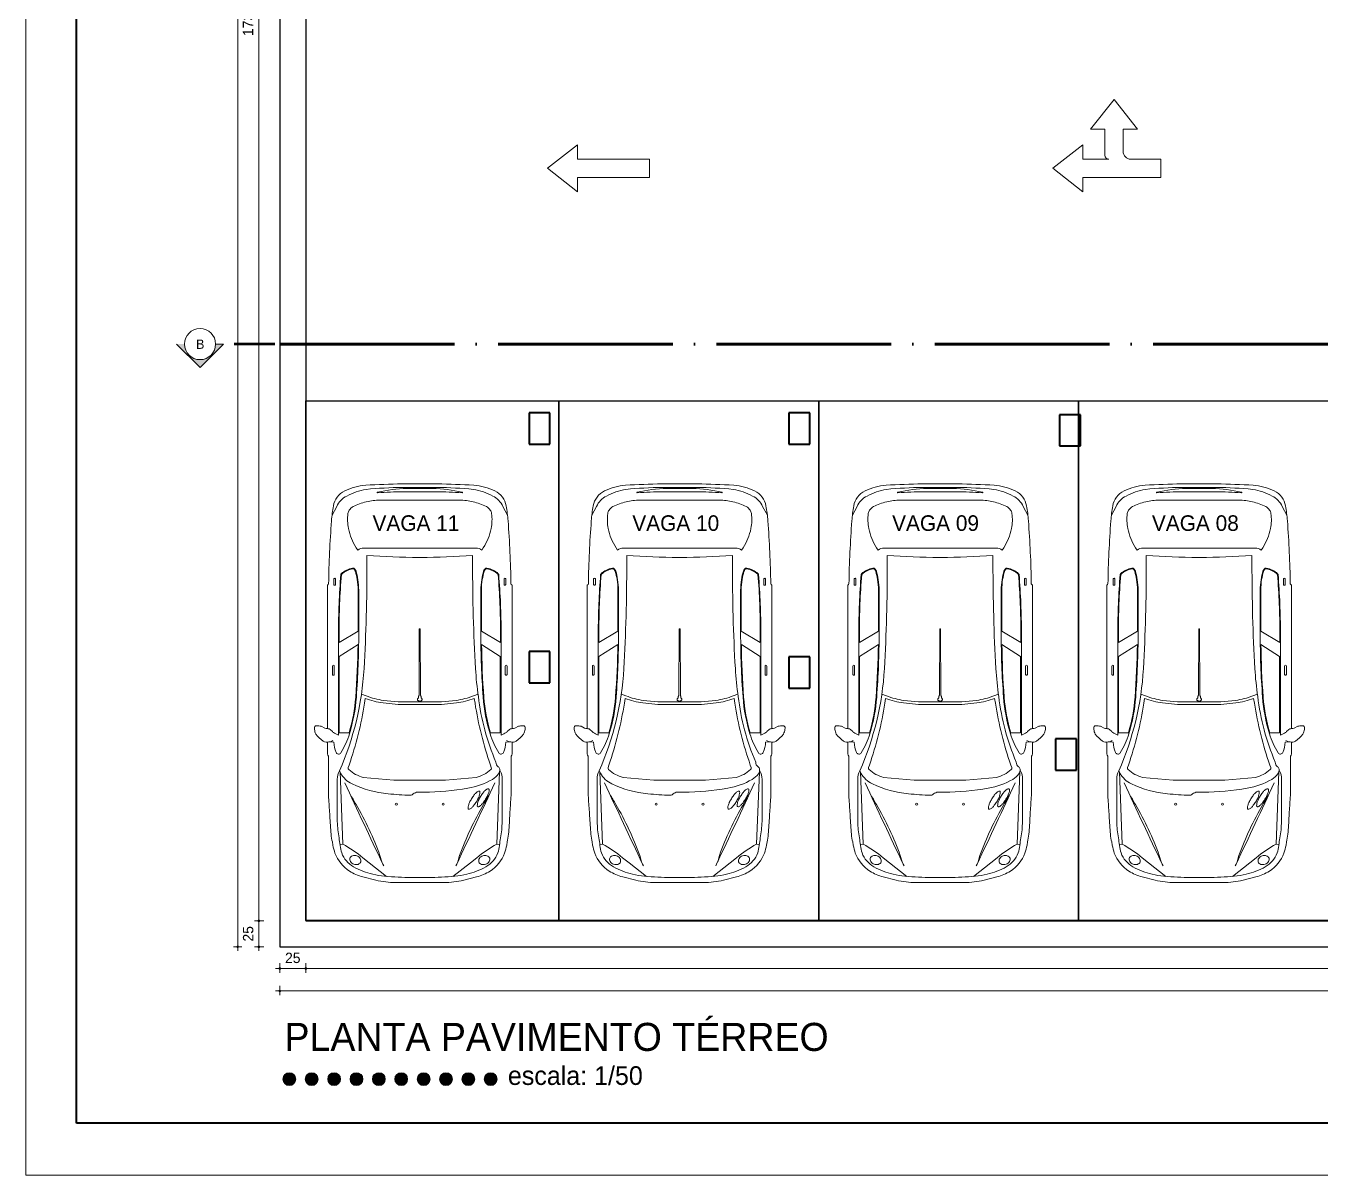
# Model space of a CAD drawing. Header units: millimetres. Extents: x 13204 to 24802, y 21209 to 40694.
# Drawn here: x 13703 to 14949, y 31989 to 33095 of the extents above; entities that cross this region are included whole.
import ezdxf

# ---------------------------------------------------------------- set-up
doc = ezdxf.new("R2010")
doc.units = ezdxf.units.MM
doc.linetypes.add('ACAD_ISO04W100', pattern=[30, 24, -3, 0, -3])
doc.linetypes.add('ACAD_ISO12W100', pattern=[21, 12, -3, 0, -3, 0, -3])
for name, color, linetype, lineweight in [('COTAS', 30, 'Continuous', 5), ('ESQUADRIA', 2, 'Continuous', 20), ('Layout', 6, 'Continuous', 15), ('Linha Corte', 7, 'Continuous', 70), ('PAREDE', 1, 'Continuous', 40), ('Paredes', 1, 'Continuous', 40), ('PISO', 5, 'Continuous', 5), ('TEXTO', 4, 'Continuous', 5), ('Veiculos e pessoas', 245, 'Continuous', 0)]:
    doc.layers.add(name, color=color, linetype=linetype, lineweight=lineweight)
for name, color, linetype in [('EIXO', 1, 'Continuous'), ('HACHURAS', 8, 'Continuous'), ('PISOPEITORIL', 7, 'Continuous')]:
    doc.layers.add(name, color=color, linetype=linetype)
doc.styles.add('LANA', font='stylu.ttf')
doc.dimstyles.new('COTA 50', dxfattribs={"dimscale": 0, "dimtxt": 10, "dimasz": 0.5, "dimexe": 1.25, "dimexo": 5, "dimgap": 5, "dimtad": 1, "dimdec": 0, "dimtxsty": 'LANA', "dimblk": 'cota', "dimcen": 2.5, "dimse2": 1, "dimclrd": 256, "dimclre": 256, "dimclrt": 256, "dimaunit": 1, "dimadec": 0, "dimazin": 0, "dimtfac": 1, "dimtdec": 0, "dimtmove": 0, "dimatfit": 3, "dimldrblk": 'DOTSMALL', "dimfxl": 5, "dimfxlon": 1, "dimtzin": 9, "dimlwd": -1, "dimlwe": -1, "dimarcsym": 0})

# ---------------------------------------------------------------- blocks, each defined once
blk = doc.blocks.new('p')
at = {"layer": 'Paredes'}
for p, q in [((0.1, 0.15), (-0.1, 0.15)), ((-0.1, 0.15), (-0.1, -0.15)), ((0.1, -0.15), (0.1, 0.15)), ((-0.099, 0.114), (-0.099, 0.114)), ((-0.1, -0.15), (0.1, -0.15))]:
    blk.add_line(p, q, dxfattribs=at)
blk = doc.blocks.new('P20X30V')
at = {"layer": 'Paredes'}
for p, q in [((0.1, 0.15), (-0.1, 0.15)), ((-0.1, 0.15), (-0.1, -0.15)), ((0.1, -0.15), (0.1, 0.15)), ((-0.1, -0.15), (0.1, -0.15)), ((0.035, -0.15), (0.035, -0.15))]:
    blk.add_line(p, q, dxfattribs=at)
blk = doc.blocks.new('Peugeot 206_t')
at = {"layer": 'Veiculos e pessoas', "color": 8}
for points in [[(3835, 1015), (3835, 783, -0.068966), (3813, 592), (3781, 468, -0.08249), (3726, 338, -0.160706), (3553, 198, -0.016622), (3477, 178), (3445, 173, -0.03121), (3372, 161, -0.00992), (3194, 149, 0.004598), (3039, 139, -0.014104), (2957, 135), (2619, 135, -0.206434), (2599, 126), (2484, 126), (2484, 113, -0.153309), (2476, 86, -0.079107), (2408, 16, -0.110295), (2385, 6, -0.092051), (2341, 0, -0.257639), (2329, 10), (2329, 44, -0.107753), (2333, 66), (2351, 100, 0.083497), (2355, 126), (973, 126, 0.359533), (961, 137, -0.014638), (356, 165, -0.0246), (211, 183, -0.243001), (68, 292, -0.08579), (12, 494, -0.009439), (0, 845), (0, 1015), (0, 1184, -0.009439), (12, 1535, -0.08579), (68, 1737, -0.243001), (211, 1846, -0.0246), (356, 1864, -0.014638), (961, 1892, 0.359533), (973, 1903), (2355, 1903, 0.083497), (2351, 1929), (2333, 1963, -0.107753), (2329, 1985), (2329, 2019, -0.257639), (2341, 2029, -0.092051), (2385, 2023, -0.110295), (2408, 2014, -0.079107), (2476, 1943, -0.153309), (2484, 1916), (2484, 1903), (2599, 1903, -0.206434), (2619, 1894), (2957, 1894, -0.014104), (3039, 1891, 0.004598), (3194, 1880, -0.00992), (3372, 1868, -0.03121), (3445, 1856), (3477, 1851, -0.016622), (3553, 1831, -0.160706), (3726, 1691, -0.08249), (3781, 1562), (3813, 1437, -0.068966), (3835, 1247)], [(2484, 1903, -0.138412), (2470, 1850, 0.138412)], [(873, 1769, 0.19445), (868, 1766, 0.136059), (817, 1660, 0.272019), (823, 1644, 0.10304), (842, 1634, 0.03003), (920, 1616, 0.038968), (1024, 1608), (1417, 1608), (1527, 1791), (1437, 1791, 0.020123)], [(915, 1842, 1), (915, 1825), (967, 1825, 1.000593), (967, 1842)], [(1544, 1609, 0.015707), (2053, 1631, 0.053543), (2395, 1695), (2395, 1790), (1660, 1790)], [(1833, 1854), (1754, 1854, 1), (1754, 1837), (1833, 1837, 1.000593)], [(156, 1015), (156, 632, 0.058222), (172, 501, 0.061807), (219, 373, 0.120658), (252, 336, 0.121137), (285, 323, 0.081799), (429, 328, 0.093676), (615, 403), (638, 418, -0.181036), (617, 475), (617, 1015), (617, 1554, -0.181036), (638, 1611), (615, 1626, 0.093676), (429, 1701, 0.081799), (285, 1706, 0.121137), (252, 1693, 0.120658), (219, 1656, 0.061807), (172, 1529, 0.058222), (156, 1397)], [(3588, 1678, 0.105488), (3578, 1661, 0.087567), (3575, 1642, 0.078075), (3579, 1621, 0.078075), (3590, 1601, 0.087567), (3604, 1588, 0.105488), (3622, 1582, 0.122953), (3638, 1583, 0.122953), (3652, 1592, 0.105488), (3661, 1609, 0.087567), (3664, 1628, 0.078075), (3660, 1649, 0.078075), (3649, 1669, 0.087567), (3635, 1682, 0.105488), (3617, 1688, 0.122953), (3601, 1687, 0.122953)], [(76, 1172, -0.018475), (86, 1422, 0.927741), (80, 1423, 0.048784), (43, 1137), (43, 1015), (43, 892, 0.048784), (80, 606, 0.927741), (86, 607, -0.018475), (76, 857), (76, 1015)], [(2036, 1022, -0.043449), (2038, 1024, -0.070964), (2046, 1027, -0.057264), (2055, 1028), (2060, 1028, -0.044747), (2062, 1031, -0.106488), (2068, 1037, -0.130346), (2074, 1038, -0.130346), (2080, 1037, -0.106488), (2085, 1031, -0.084162), (2089, 1024, -0.073162), (2090, 1015, -0.073162), (2089, 1006, -0.084162), (2085, 999, -0.106488), (2080, 994, -0.130346), (2074, 993, -0.130346), (2068, 994, -0.106488), (2062, 999, -0.025536), (2061, 1001), (2055, 1001, -0.057264), (2046, 1002, -0.070964), (2038, 1005, -0.043449), (2036, 1007), (1396, 1010), (1396, 1019)], [(3122, 550, 0.079428), (3095, 546, 0.038638), (3066, 536, 0.02827), (3030, 516, 0.02827), (2996, 493, 0.038638), (2973, 473, 0.079428), (2958, 450, 0.251677), (2958, 441, 0.251677), (2966, 436, 0.079428), (2993, 440, 0.038638), (3022, 450, 0.02827), (3058, 469, 0.02827), (3092, 493, 0.038638), (3115, 513, 0.079428), (3130, 536, 0.251677), (3130, 545, 0.251677)], [(1437, 238, -0.020123), (873, 260, -0.19445), (868, 263, -0.136059), (817, 369, -0.272019), (823, 385, -0.10304), (842, 395, -0.03003), (920, 413, -0.038968), (1024, 421), (1417, 421), (1527, 238)], [(1544, 420, -0.015707), (2053, 398, -0.053543), (2395, 335), (2395, 240), (1660, 240)], [(3034, 381, 0.02827), (3068, 404, 0.038638), (3091, 425, 0.079428), (3107, 447, 0.251677), (3106, 457, 0.251677), (3098, 461, 0.079428), (3071, 458, 0.038638), (3042, 448, 0.02827), (3006, 428, 0.02827), (2972, 405, 0.038638), (2949, 385, 0.079428), (2934, 362, 0.251677), (2934, 353, 0.251677), (2942, 348, 0.079428), (2969, 351, 0.038638), (2998, 362, 0.02827)], [(3617, 341, 0.105488), (3635, 347, 0.087567), (3649, 360, 0.078075), (3660, 380, 0.078075), (3664, 401, 0.087567), (3661, 420, 0.105488), (3652, 437, 0.122953), (3638, 446, 0.122953), (3622, 447, 0.105488), (3604, 441, 0.087567), (3590, 428, 0.078075), (3579, 408, 0.078075), (3575, 387, 0.087567), (3578, 368, 0.105488), (3588, 351, 0.122953), (3601, 342, 0.122953)], [(967, 187, 1.000593), (967, 204), (915, 204, 1), (915, 187)], [(1833, 175, 1.000593), (1833, 192), (1754, 192, 1), (1754, 175)]]:
    blk.add_lwpolyline(points, format="xyb", close=True, dxfattribs=at)
for points in [[(2355, 1903), (2356, 1896, 0.134154), (2363, 1877), (2384, 1855, -0.053047), (2391, 1846, -0.069977), (2417, 1797), (1437, 1797, 0.020123), (872, 1774, 0.19445), (864, 1770, 0.136059), (811, 1661, 0.272019), (819, 1640, 0.10304), (841, 1628, 0.03003), (919, 1611, 0.038971), (1024, 1602), (1440, 1602, 0.018912), (2053, 1625, 0.054776), (2405, 1691, 0.064287), (2588, 1774, 0.609791), (2585, 1820, 0.090545), (2484, 1842), (2482, 1880)], [(35, 1183, -0.025669), (53, 1531, -0.089805), (117, 1717, -0.171161), (217, 1814), (301, 1859)], [(2761, 241, 0.11719), (2843, 221), (3249, 221, -0.001256), (3330, 226, -0.007749), (3480, 248, 0.039671), (3551, 263, 0.181632), (3685, 378, 0.066062), (3756, 562, 0.037571), (3775, 676, 0.021986), (3787, 936), (3787, 1015), (3787, 1093, 0.021986), (3775, 1353, 0.037571), (3756, 1467, 0.066062), (3685, 1651, 0.181632), (3551, 1766, 0.039671), (3480, 1781, -0.007749), (3330, 1803, -0.001256), (3249, 1808), (2843, 1808, 0.11719), (2761, 1788), (2783, 1777, -0.156271), (2887, 1666, -0.087452), (2982, 1319, -0.012514), (2997, 1106, -0.192447), (2991, 1087, 0.085905), (2967, 1046), (2967, 976, -0.044197), (2929, 551, -0.084683), (2844, 316, -0.113887), (2790, 256, -0.186538), (2744, 245, -0.21478), (2722, 259, 0.251145), (2678, 282, 0.073358), (2046, 450, 0.023957), (1777, 478, 0.014698), (771, 506), (689, 506, 0.018043), (707, 1007), (707, 1015), (707, 1022, 0.018043), (689, 1523), (771, 1523, 0.014698), (1777, 1551, 0.09029), (2761, 1788)], [(3466, 1756, 0.045576), (3597, 1563), (3648, 1501), (3777, 1334)], [(2064, 490, 0.057587), (2108, 662), (2122, 805), (2122, 1015), (2122, 1224), (2108, 1367, 0.057587), (2064, 1539), (2110, 1546, 0.044637), (2706, 1695), (2729, 1703, -0.299124), (2750, 1697, -0.117914), (2824, 1558), (2850, 1263), (2850, 1015), (2850, 766), (2824, 471, -0.117914), (2750, 332, -0.299124), (2729, 326), (2706, 334, 0.044637), (2110, 483), (2064, 490)], [(3676, 1362), (3659, 1370, 0.002273), (2876, 1737)], [(2987, 1685, 0.005072), (3084, 1628, 0.045863), (3576, 1398), (3636, 1381)], [(2022, 1575), (2040, 1531, -0.055312), (2083, 1364), (2096, 1223), (2096, 1015), (2096, 806), (2083, 665, -0.055312), (2040, 498), (2022, 454)], [(35, 846, 0.025669), (53, 498, 0.089805), (117, 312, 0.171161), (217, 215), (301, 170)], [(2876, 292, 0.002273), (3659, 659), (3676, 667)], [(3636, 648), (3576, 631, 0.045863), (3084, 401, 0.005072), (2987, 344)], [(3777, 695), (3648, 528), (3597, 466, 0.045576), (3466, 273)], [(2355, 126), (2356, 133, -0.134154), (2363, 152), (2384, 174, 0.053047), (2391, 183, 0.069977), (2417, 232), (1437, 232, -0.020123), (872, 255, -0.19445), (864, 259, -0.136059), (811, 368, -0.272019), (819, 390, -0.10304), (841, 401, -0.03003), (919, 418, -0.038971), (1024, 427), (1440, 427, -0.018912), (2053, 404, -0.054776), (2405, 338, -0.064287), (2588, 255, -0.609791), (2585, 209, -0.090545), (2484, 187), (2482, 149)], [(2484, 126, 0.138412), (2470, 179)]]:
    blk.add_lwpolyline(points, format="xyb", dxfattribs=at)
for points in [[(2772, 1782), (3466, 1756), (3470, 1783)], [(35, 1184), (35, 1107), (35, 1015), (35, 845)], [(2772, 247), (3466, 273), (3470, 246)]]:
    blk.add_lwpolyline(points, dxfattribs=at)
for centre in [(3082, 1240), (3082, 789)]:
    blk.add_circle(centre, 10.3, dxfattribs=at)
blk = doc.blocks.new('Setaxr06')
at = {"layer": 'PISO'}
for p, q in [((2075, 0), (1500, 450)), ((1500, 450), (1500, 175)), ((0, 175), (0, -175)), ((1500, 175), (0, 175)), ((2075, 0), (1500, -450)), ((575, -175), (0, -175)), ((1500, -175), (1000, -175)), ((1500, -450), (1500, -175)), ((725, -750), (725, -325)), ((1075, -750), (1075, -250)), ((450, -750), (725, -750)), ((900, -1325), (450, -750)), ((900, -1325), (1350, -750)), ((1350, -750), (1075, -750))]:
    blk.add_line(p, q, dxfattribs=at)
for centre, radius in [((575, -325), 150), ((1000, -250), 75)]:
    blk.add_arc(centre, radius, 0, 90, dxfattribs=at)
blk = doc.blocks.new('Setaxr01')
at = {"layer": 'PISO'}
for p, q in [((1962.5, 0), (1387.5, 450)), ((1387.5, 450), (1387.5, 175)), ((1387.5, 175), (0, 175)), ((0, 175), (0, -175)), ((1962.5, 0), (1387.5, -450)), ((1387.5, -175), (0, -175)), ((1387.5, -450), (1387.5, -175))]:
    blk.add_line(p, q, dxfattribs=at)
blk = doc.blocks.new('cota')
at = {"layer": 'COTAS'}
blk.add_hatch(color=256, dxfattribs=at).paths.add_polyline_path([(-1.6, 0, 1), (1.6, 0, 1)])
for points in [[(-1.6, 0), (-8, 0)], [(0, 1.6), (0, 8)], [(8, 0), (1.6, 0)], [(0, -8), (0, -1.6)]]:
    blk.add_lwpolyline(points, dxfattribs=at)
blk.add_circle((0, 0), 1.6, dxfattribs=at)
blk = doc.blocks.new('*D309')
at = {"layer": 'COTAS', "transparency": 16777216}
for p, q in [((13927.2, 32208.9), (13927.2, 32232.9)), ((13932.2, 32208.4), (13926, 32208.4))]:
    blk.add_line(p, q, dxfattribs=at)
at = {"layer": 'Defpoints', "color": 0, "transparency": 16777216}
for p in [(13927.2, 32233.4), (13972.4, 32233.4), (13947.4, 32208.4)]:
    blk.add_point(p, dxfattribs=at)
at = {"layer": 'COTAS', "transparency": 16777216, "xscale": 0.5, "yscale": 0.5, "zscale": 0.5}
for p, rotation in [((13927.2, 32233.4), 90), ((13927.2, 32208.4), 270)]:
    blk.add_blockref('cota', p, dxfattribs=dict(at, rotation=rotation))
at = {"layer": 'COTAS', "transparency": 16777216, "insert": (13917, 32220.9), "char_height": 10, "attachment_point": 5, "rotation": 90, "style": 'LANA'}
blk.add_mtext('25', dxfattribs=at)
blk = doc.blocks.new('_DotSmall')
at = {"layer": 'PAREDE', "color": 0, "const_width": 0.5}
blk.add_lwpolyline([(-0.0625, 0, 1), (0.0625, 0, 1)], format="xyb", close=True, dxfattribs=at)
blk = doc.blocks.new('*D310')
at = {"layer": 'COTAS', "transparency": 16777216}
for p, q in [((13927.2, 32233.9), (13927.2, 33965.4)), ((13932.2, 32233.4), (13926, 32233.4))]:
    blk.add_line(p, q, dxfattribs=at)
at = {"layer": 'Defpoints', "color": 0, "transparency": 16777216}
for p in [(13927.2, 33965.9), (13972.4, 33965.9), (13972.4, 32233.4)]:
    blk.add_point(p, dxfattribs=at)
at = {"layer": 'COTAS', "transparency": 16777216, "xscale": 0.5, "yscale": 0.5, "zscale": 0.5}
for p, rotation in [((13927.2, 33965.9), 90), ((13927.2, 32233.4), 270)]:
    blk.add_blockref('cota', p, dxfattribs=dict(at, rotation=rotation))
at = {"layer": 'COTAS', "transparency": 16777216, "insert": (13916.9, 33099.7), "char_height": 10, "attachment_point": 5, "rotation": 90, "style": 'LANA'}
blk.add_mtext('1733', dxfattribs=at)
blk = doc.blocks.new('*D314')
at = {"layer": 'COTAS', "transparency": 16777216}
for p, q in [((13911.9, 34208.4), (13905.6, 34208.4)), ((13906.9, 34207.9), (13906.9, 32208.9))]:
    blk.add_line(p, q, dxfattribs=at)
at = {"layer": 'Defpoints', "color": 0, "transparency": 16777216}
for p in [(13947.4, 34208.4), (13906.9, 32208.4), (13947.4, 32208.4)]:
    blk.add_point(p, dxfattribs=at)
at = {"layer": 'COTAS', "transparency": 16777216, "xscale": 0.5, "yscale": 0.5, "zscale": 0.5}
for p, rotation in [((13906.9, 34208.4), 90), ((13906.9, 32208.4), 270)]:
    blk.add_blockref('cota', p, dxfattribs=dict(at, rotation=rotation))
at = {"layer": 'COTAS', "transparency": 16777216, "insert": (13896.7, 33208.4), "char_height": 10, "attachment_point": 5, "rotation": 90, "style": 'LANA'}
blk.add_mtext('2000', dxfattribs=at)
blk = doc.blocks.new('*D402')
at = {"layer": 'COTAS', "transparency": 16777216}
for p, q in [((13947.4, 32192.5), (13947.4, 32186.2)), ((13947.9, 32187.5), (13971.9, 32187.5))]:
    blk.add_line(p, q, dxfattribs=at)
at = {"layer": 'Defpoints', "color": 0, "transparency": 16777216}
for p in [(13972.4, 32233.4), (13947.4, 32208.4), (13972.4, 32187.5)]:
    blk.add_point(p, dxfattribs=at)
at = {"layer": 'COTAS', "transparency": 16777216, "xscale": 0.5, "yscale": 0.5, "zscale": 0.5, "rotation": 180}
blk.add_blockref('cota', (13947.4, 32187.5), dxfattribs=at)
at = {"layer": 'COTAS', "transparency": 16777216, "xscale": 0.5, "yscale": 0.5, "zscale": 0.5}
blk.add_blockref('cota', (13972.4, 32187.5), dxfattribs=at)
at = {"layer": 'COTAS', "transparency": 16777216, "insert": (13959.9, 32197.7), "char_height": 10, "attachment_point": 5, "style": 'LANA'}
blk.add_mtext('25', dxfattribs=at)
blk = doc.blocks.new('*D403')
at = {"layer": 'COTAS', "transparency": 16777216}
for p, q in [((13972.4, 32192.5), (13972.4, 32186.2)), ((13972.9, 32187.5), (16867.9, 32187.5))]:
    blk.add_line(p, q, dxfattribs=at)
at = {"layer": 'Defpoints', "color": 0, "transparency": 16777216}
for p in [(13972.4, 32233.4), (16868.4, 32233.4), (16868.4, 32187.5)]:
    blk.add_point(p, dxfattribs=at)
at = {"layer": 'COTAS', "transparency": 16777216, "xscale": 0.5, "yscale": 0.5, "zscale": 0.5, "rotation": 180}
blk.add_blockref('cota', (13972.4, 32187.5), dxfattribs=at)
at = {"layer": 'COTAS', "transparency": 16777216, "xscale": 0.5, "yscale": 0.5, "zscale": 0.5}
blk.add_blockref('cota', (16868.4, 32187.5), dxfattribs=at)
at = {"layer": 'COTAS', "transparency": 16777216, "insert": (15420.4, 32197.7), "char_height": 10, "attachment_point": 5, "style": 'LANA'}
blk.add_mtext('2896', dxfattribs=at)
blk = doc.blocks.new('*D406')
at = {"layer": 'COTAS', "transparency": 16777216}
for p, q in [((13947.4, 32170.9), (13947.4, 32164.7)), ((13947.9, 32165.9), (16946.9, 32165.9))]:
    blk.add_line(p, q, dxfattribs=at)
at = {"layer": 'Defpoints', "color": 0, "transparency": 16777216}
for p in [(13947.4, 32208.4), (16947.4, 32208.4), (16947.4, 32165.9)]:
    blk.add_point(p, dxfattribs=at)
at = {"layer": 'COTAS', "transparency": 16777216, "xscale": 0.5, "yscale": 0.5, "zscale": 0.5, "rotation": 180}
blk.add_blockref('cota', (13947.4, 32165.9), dxfattribs=at)
at = {"layer": 'COTAS', "transparency": 16777216, "xscale": 0.5, "yscale": 0.5, "zscale": 0.5}
blk.add_blockref('cota', (16947.4, 32165.9), dxfattribs=at)
at = {"layer": 'COTAS', "transparency": 16777216, "insert": (15447.4, 32176.1), "char_height": 10, "attachment_point": 5, "style": 'LANA'}
blk.add_mtext('3000', dxfattribs=at)

msp = doc.modelspace()

# ---------------------------------------------------------------- hatches: boundary and pattern name
at = {"layer": 'ESQUADRIA'}
h = msp.add_hatch(color=256, dxfattribs=at)
edge = h.paths.add_edge_path()
edge.add_arc((13956.62, 32081.08), 6.17, 0, 360)
h = msp.add_hatch(color=256, dxfattribs=at)
edge = h.paths.add_edge_path()
edge.add_arc((13978.14, 32081.08), 6.17, 0, 360)
h = msp.add_hatch(color=256, dxfattribs=at)
edge = h.paths.add_edge_path()
edge.add_arc((13999.67, 32081.08), 6.17, 0, 360)
h = msp.add_hatch(color=256, dxfattribs=at)
edge = h.paths.add_edge_path()
edge.add_arc((14021.2, 32081.08), 6.17, 0, 360)
h = msp.add_hatch(color=256, dxfattribs=at)
edge = h.paths.add_edge_path()
edge.add_arc((14042.72, 32081.08), 6.17, 0, 360)
h = msp.add_hatch(color=256, dxfattribs=at)
edge = h.paths.add_edge_path()
edge.add_arc((14064.25, 32081.08), 6.17, 0, 360)
h = msp.add_hatch(color=256, dxfattribs=at)
edge = h.paths.add_edge_path()
edge.add_arc((14085.78, 32081.08), 6.17, 0, 360)
h = msp.add_hatch(color=256, dxfattribs=at)
edge = h.paths.add_edge_path()
edge.add_arc((14107.3, 32081.08), 6.17, 0, 360)
h = msp.add_hatch(color=256, dxfattribs=at)
edge = h.paths.add_edge_path()
edge.add_arc((14128.83, 32081.08), 6.17, 0, 360)
h = msp.add_hatch(color=256, dxfattribs=at)
edge = h.paths.add_edge_path()
edge.add_arc((14150.36, 32081.08), 6.17, 0, 360)
at = {"layer": 'TEXTO'}
msp.add_hatch(color=256, dxfattribs=at).paths.add_polyline_path([(13855.66, 32788.41), (13848.16, 32788.41), (13870.66, 32765.91), (13893.16, 32788.41), (13885.66, 32788.41, -1)])

# ---------------------------------------------------------------- linework, layer by layer
at = {"layer": 'EIXO', "color": 1}
for points in [[(16947.4, 34193.44), (16947.4, 34208.44), (13947.4, 34208.44), (13947.4, 32208.44), (16947.4, 32208.44), (16947.4, 32223.44)], [(14022.4, 33963.94), (13972.4, 33963.94), (13972.4, 32233.44), (16868.4, 32233.44), (16868.4, 32233.44)]]:
    msp.add_lwpolyline(points, dxfattribs=at)
at = {"layer": 'ESQUADRIA'}
for centre in [(13956.62, 32081.08), (13978.14, 32081.08), (13999.67, 32081.08), (14021.2, 32081.08), (14042.72, 32081.08), (14064.25, 32081.08), (14085.78, 32081.08), (14107.3, 32081.08), (14128.83, 32081.08), (14150.36, 32081.08)]:
    msp.add_circle(centre, 6.17, dxfattribs=at)
at = {"layer": 'HACHURAS'}
for points in [[(13972.4, 32233.68), (13972.4, 32733.68), (14215.95, 32733.68), (14215.95, 32233.68)], [(14215.95, 32233.68), (14215.95, 32733.68), (14465.95, 32733.68), (14465.95, 32233.68)], [(14465.95, 32233.68), (14465.95, 32733.68), (14715.95, 32733.68), (14715.95, 32233.68)], [(14715.95, 32233.68), (14715.95, 32733.68), (14965.95, 32733.68), (14965.95, 32233.68)]]:
    msp.add_lwpolyline(points, close=True, dxfattribs=at)
at = {"layer": 'Linha Corte', "linetype": 'ACAD_ISO04W100', "ltscale": 7}
msp.add_line((13947.4, 32788.41), (16873.4, 32788.41), dxfattribs=at)
at = {"layer": 'Paredes'}
for p, q in [((13751.76, 32038.68), (13751.76, 34377.59)), ((21256.85, 32038.68), (13751.76, 32038.68))]:
    msp.add_line(p, q, dxfattribs=at)
at = {"layer": 'TEXTO'}
for p, q in [((13703.08, 31988.7), (13703.08, 34427.7)), ((13848.16, 32788.41), (13870.66, 32765.91)), ((13893.16, 32788.41), (13870.66, 32765.91)), ((13885.66, 32788.41), (13893.16, 32788.41)), ((21305.52, 31988.7), (13703.08, 31988.7))]:
    msp.add_line(p, q, dxfattribs=at)
at = {"layer": 'TEXTO', "linetype": 'ACAD_ISO12W100', "ltscale": 0.15, "const_width": 2.5}
msp.add_lwpolyline([(13903.18, 32788.41), (13942.79, 32788.41)], dxfattribs=at)
at = {"layer": 'TEXTO'}
msp.add_circle((13870.66, 32788.41), 15, dxfattribs=at)
msp.add_solid([(13893.16, 32788.41), (13893.16, 32788.41), (13893.16, 32788.41), (13870.66, 32765.91)], dxfattribs=at)

# ---------------------------------------------------------------- block references
at = {"layer": 'Layout', "color": 8, "rotation": 180}
for name, p, xscale, yscale, zscale in [('Setaxr06', (14795.15, 32957.55), 0.05000000000291038, 0.04999999999995453, 0.05), ('Setaxr01', (14303.27, 32957.55), 0.0499999999992724, 0.0499999999992724, 0.0499999999992724)]:
    msp.add_blockref(name, p, dxfattribs=dict(at, xscale=xscale, yscale=yscale, zscale=zscale))
at = {"layer": 'PISOPEITORIL', "xscale": 100, "yscale": 100, "zscale": 100}
for name, p in [('p', (14197.4, 32707.17)), ('p', (14447.4, 32707.17)), ('p', (14707.82, 32705.44)), ('p', (14197.4, 32477.44)), ('p', (14447.4, 32472.29)), ('P20X30V', (14703.9, 32393.44))]:
    msp.add_blockref(name, p, dxfattribs=at)
at = {"layer": 'Veiculos e pessoas', "color": 8, "xscale": -0.09999999999854481, "yscale": 0.09999999999854481, "zscale": 0.1, "rotation": 90}
for p in [(14183.56, 32653.85), (14433.56, 32653.85), (14684.29, 32653.85), (14933.52, 32653.85)]:
    msp.add_blockref('Peugeot 206_t', p, dxfattribs=at)

# ---------------------------------------------------------------- texts
at = {"layer": 'ESQUADRIA', "attachment_point": 1, "style": 'LANA'}
for s, insert, char_height, width in [('PLANTA PAVIMENTO TÉRREO', (13951.94, 32135.19), 27, 813.3521), ('escala: 1/50', (14166.91, 32093.46), 18, 215.4319)]:
    msp.add_mtext(s, dxfattribs=dict(at, insert=insert, char_height=char_height, width=width))
at = {"layer": 'TEXTO', "style": 'LANA'}
msp.add_text('B', height=9, dxfattribs=at).set_placement((13866.83, 32783.8))
at = {"layer": 'TEXTO', "char_height": 15, "width": 825.1274, "attachment_point": 5, "style": 'LANA'}
for s, insert in [('\\pi-30,l45,t45;VAGA 11', (14070.94, 32616.02)), ('\\pi-30,l45,t45;VAGA 10', (14320.94, 32616.02)), ('\\pi-30,l45,t45;VAGA 09', (14570.94, 32616.02)), ('\\pi-30,l45,t45;VAGA 08', (14820.94, 32616.02))]:
    msp.add_mtext(s, dxfattribs=dict(at, insert=insert))

# ---------------------------------------------------------------- dimensions: what is measured, and where the dimension line sits
at = {"layer": 'COTAS'}
for base, p1, p2, override, picture, middle in [((13906.88, 32208.44), (13947.4, 34208.44), (13947.4, 32208.44), {"dimscale": 1}, '*D314', (13896.7, 33208.44)), ((13927.21282802, 33965.94060682), (13972.39646711, 32233.44060682), (13972.39646711, 33965.94060682), {"dimscale": 1, "dimtmove": 1}, '*D310', (13916.85411646, 33099.69060682))]:
    dim = msp.add_linear_dim(base=base, p1=p1, p2=p2, angle=90, dimstyle='COTA 50', override=override, dxfattribs=at)
    dim.commit()
    dim.dimension.update_dxf_attribs({"geometry": picture, "text_midpoint": middle})
dim = msp.add_linear_dim(base=(13927.21, 32233.44), p1=(13947.4, 32208.44), p2=(13972.4, 32233.44), angle=90, dimstyle='COTA 50', override={"dimscale": 1}, dxfattribs=at)
dim.commit()
dim.dimension.update_dxf_attribs({"geometry": '*D309', "text_midpoint": (13927.21, 32220.94), "dimtype": 160})
dim = msp.add_linear_dim(base=(13972.4, 32187.49), p1=(13947.4, 32208.44), p2=(13972.4, 32233.44), dimstyle='COTA 50', override={"dimscale": 1}, dxfattribs=at)
dim.commit()
dim.dimension.update_dxf_attribs({"geometry": '*D402', "text_midpoint": (13959.9, 32187.49), "dimtype": 160})
for base, p1, p2, override, picture, middle in [((16868.4, 32187.49), (13972.4, 32233.44), (16868.4, 32233.44), {"dimscale": 1, "dimtmove": 1}, '*D403', (15420.4, 32197.67)), ((16947.4, 32165.91), (13947.4, 32208.44), (16947.4, 32208.44), {"dimscale": 1}, '*D406', (15447.4, 32176.13))]:
    dim = msp.add_linear_dim(base=base, p1=p1, p2=p2, dimstyle='COTA 50', override=override, dxfattribs=at)
    dim.commit()
    dim.dimension.update_dxf_attribs({"geometry": picture, "text_midpoint": middle})

doc.saveas('drawing.dxf')
